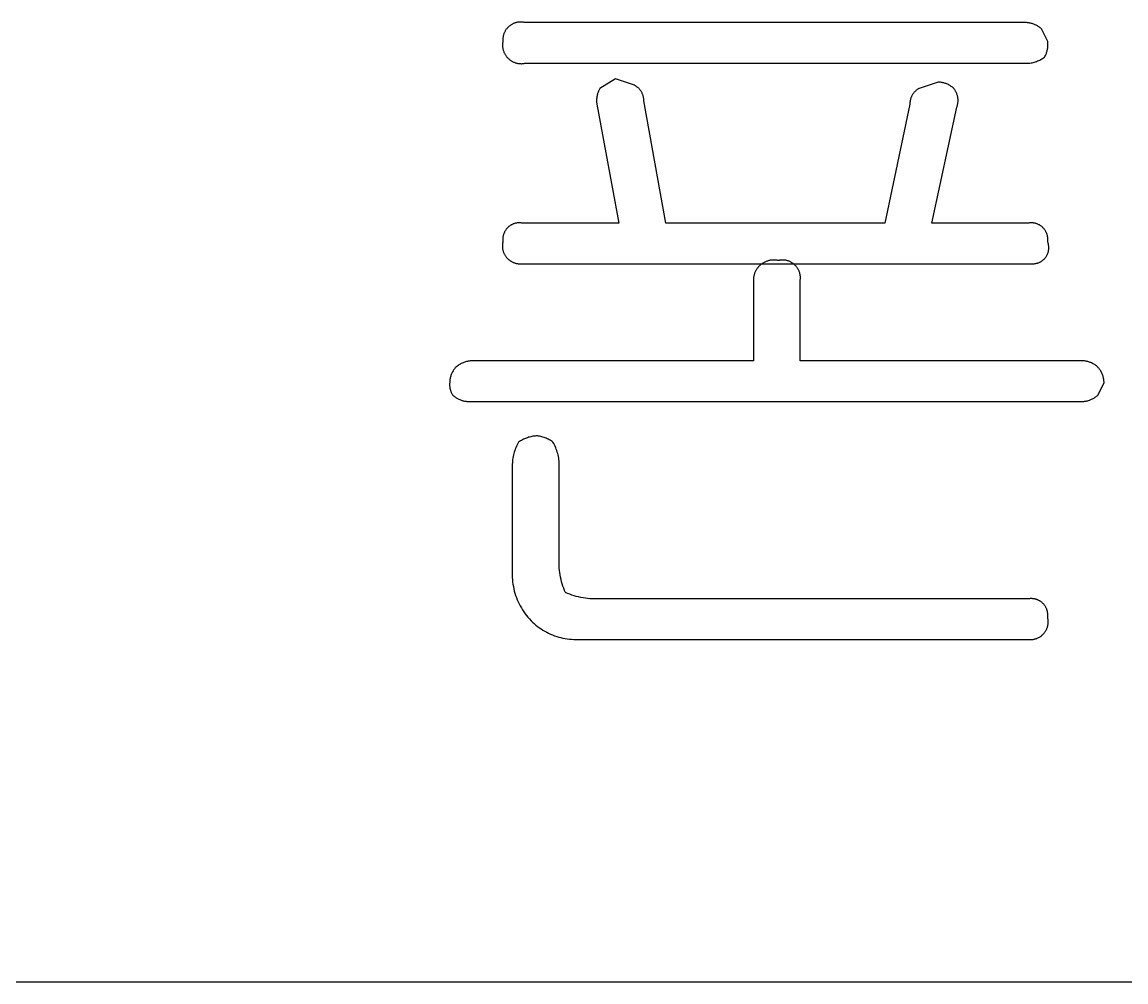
# Model space of a CAD drawing. Header units: millimetres. Extents: x 3033 to 5773, y 123 to 1487.
# Drawn here: x 4076.52 to 4101.96, y 310.35 to 332.47 of the extents above; entities that cross this region are included whole.
import ezdxf

# ---------------------------------------------------------------- set-up
doc = ezdxf.new("R2010")
doc.units = ezdxf.units.MM
doc.header["$MEASUREMENT"] = 0
doc.layers.add('TEX', color=70, linetype='Continuous')

msp = doc.modelspace()

# ---------------------------------------------------------------- linework, layer by layer
at = {"layer": 'TEX'}
for p, q in [((4087.679, 332.303), (4087.671, 332.292)), ((4087.688, 332.315), (4087.679, 332.303)), ((4087.697, 332.326), (4087.688, 332.315)), ((4087.706, 332.336), (4087.697, 332.326)), ((4087.716, 332.346), (4087.706, 332.336)), ((4087.726, 332.356), (4087.716, 332.346)), ((4087.736, 332.366), (4087.726, 332.356)), ((4087.747, 332.375), (4087.736, 332.366)), ((4087.758, 332.384), (4087.747, 332.375)), ((4087.77, 332.392), (4087.758, 332.384)), ((4087.781, 332.4), (4087.77, 332.392)), ((4087.793, 332.408), (4087.781, 332.4)), ((4087.805, 332.415), (4087.793, 332.408)), ((4087.818, 332.422), (4087.805, 332.415)), ((4087.83, 332.428), (4087.818, 332.422)), ((4087.843, 332.434), (4087.83, 332.428)), ((4087.856, 332.44), (4087.843, 332.434)), ((4087.869, 332.445), (4087.856, 332.44)), ((4087.883, 332.449), (4087.869, 332.445)), ((4087.896, 332.453), (4087.883, 332.449)), ((4087.91, 332.457), (4087.896, 332.453)), ((4087.924, 332.46), (4087.91, 332.457)), ((4087.938, 332.463), (4087.924, 332.46)), ((4087.952, 332.465), (4087.938, 332.463)), ((4087.966, 332.467), (4087.952, 332.465)), ((4087.98, 332.468), (4087.966, 332.467)), ((4087.994, 332.469), (4087.98, 332.468)), ((4088.008, 332.469), (4087.994, 332.469)), ((4088.022, 332.469), (4088.008, 332.469)), ((4088.036, 332.468), (4088.022, 332.469)), ((4088.05, 332.467), (4088.036, 332.468)), ((4088.064, 332.465), (4088.05, 332.467)), ((4088.078, 332.463), (4088.064, 332.465)), ((4088.092, 332.46), (4088.078, 332.463)), ((4088.106, 332.457), (4088.092, 332.46)), ((4099.652, 332.457), (4088.106, 332.457)), ((4099.671, 332.456), (4099.652, 332.457)), ((4099.69, 332.455), (4099.671, 332.456)), ((4099.709, 332.453), (4099.69, 332.455)), ((4099.728, 332.45), (4099.709, 332.453)), ((4099.746, 332.447), (4099.728, 332.45)), ((4099.765, 332.443), (4099.746, 332.447)), ((4099.783, 332.438), (4099.765, 332.443)), ((4099.801, 332.433), (4099.783, 332.438)), ((4099.819, 332.427), (4099.801, 332.433)), ((4099.837, 332.421), (4099.819, 332.427)), ((4099.855, 332.414), (4099.837, 332.421)), ((4099.872, 332.406), (4099.855, 332.414)), ((4099.889, 332.398), (4099.872, 332.406)), ((4099.906, 332.389), (4099.889, 332.398)), ((4099.922, 332.38), (4099.906, 332.389)), ((4099.938, 332.37), (4099.922, 332.38)), ((4099.954, 332.36), (4099.938, 332.37)), ((4099.969, 332.349), (4099.954, 332.36)), ((4099.984, 332.337), (4099.969, 332.349)), ((4099.999, 332.325), (4099.984, 332.337)), ((4100.013, 332.312), (4099.999, 332.325)), ((4100.158, 332.024), (4100.013, 332.312)), ((4087.6, 332.08), (4087.599, 332.066)), ((4087.599, 332.066), (4087.599, 332.052)), ((4087.599, 332.052), (4087.6, 332.038)), ((4087.601, 332.094), (4087.6, 332.08)), ((4087.602, 332.108), (4087.601, 332.094)), ((4087.604, 332.122), (4087.602, 332.108)), ((4087.606, 332.136), (4087.604, 332.122)), ((4087.609, 332.15), (4087.606, 332.136)), ((4087.613, 332.164), (4087.609, 332.15)), ((4087.616, 332.178), (4087.613, 332.164)), ((4087.621, 332.191), (4087.616, 332.178)), ((4087.625, 332.204), (4087.621, 332.191)), ((4087.631, 332.218), (4087.625, 332.204)), ((4087.636, 332.23), (4087.631, 332.218)), ((4087.642, 332.243), (4087.636, 332.23)), ((4087.649, 332.256), (4087.642, 332.243)), ((4087.656, 332.268), (4087.649, 332.256)), ((4087.663, 332.28), (4087.656, 332.268)), ((4087.671, 332.292), (4087.663, 332.28)), ((4087.593, 331.95), (4087.592, 331.935)), ((4087.592, 331.935), (4087.593, 331.921)), ((4087.594, 331.98), (4087.593, 331.965)), ((4087.593, 331.965), (4087.593, 331.95)), ((4087.593, 331.921), (4087.594, 331.906)), ((4087.596, 331.995), (4087.594, 331.98)), ((4087.594, 331.906), (4087.595, 331.891)), ((4087.595, 331.891), (4087.597, 331.876)), ((4087.598, 332.009), (4087.596, 331.995)), ((4087.597, 331.876), (4087.599, 331.862)), ((4087.601, 332.024), (4087.598, 332.009)), ((4087.599, 331.862), (4087.602, 331.847)), ((4087.6, 332.038), (4087.601, 332.024)), ((4087.602, 331.847), (4087.606, 331.833)), ((4087.606, 331.833), (4087.61, 331.819)), ((4087.61, 331.819), (4087.614, 331.805)), ((4087.614, 331.805), (4087.619, 331.791)), ((4087.619, 331.791), (4087.624, 331.777)), ((4100.139, 331.782), (4100.144, 331.801)), ((4100.144, 331.801), (4100.149, 331.819)), ((4100.149, 331.819), (4100.153, 331.837)), ((4100.153, 331.837), (4100.156, 331.856)), ((4100.156, 331.856), (4100.159, 331.874)), ((4100.16, 332.005), (4100.158, 332.024)), ((4100.159, 331.874), (4100.161, 331.893)), ((4100.162, 331.986), (4100.16, 332.005)), ((4100.161, 331.893), (4100.163, 331.911)), ((4100.163, 331.968), (4100.162, 331.986)), ((4100.164, 331.949), (4100.163, 331.968)), ((4100.163, 331.93), (4100.164, 331.949)), ((4100.163, 331.911), (4100.163, 331.93)), ((4087.624, 331.777), (4087.63, 331.763)), ((4087.63, 331.763), (4087.637, 331.75)), ((4087.637, 331.75), (4087.643, 331.737)), ((4087.643, 331.737), (4087.651, 331.724)), ((4087.651, 331.724), (4087.658, 331.711)), ((4087.658, 331.711), (4087.666, 331.699)), ((4087.666, 331.699), (4087.675, 331.686)), ((4087.675, 331.686), (4087.684, 331.675)), ((4087.684, 331.675), (4087.693, 331.663)), ((4087.693, 331.663), (4087.703, 331.652)), ((4087.703, 331.652), (4087.713, 331.641)), ((4087.713, 331.641), (4087.723, 331.631)), ((4087.723, 331.631), (4087.734, 331.621)), ((4087.734, 331.621), (4087.745, 331.611)), ((4087.745, 331.611), (4087.757, 331.602)), ((4087.757, 331.602), (4087.769, 331.593)), ((4087.769, 331.593), (4087.781, 331.584)), ((4087.781, 331.584), (4087.793, 331.576)), ((4087.793, 331.576), (4087.806, 331.568)), ((4087.806, 331.568), (4087.819, 331.561)), ((4087.819, 331.561), (4087.832, 331.554)), ((4087.832, 331.554), (4087.845, 331.548)), ((4087.845, 331.548), (4087.859, 331.542)), ((4087.859, 331.542), (4087.873, 331.537)), ((4087.873, 331.537), (4087.887, 331.532)), ((4099.802, 331.532), (4099.827, 331.539)), ((4099.827, 331.539), (4099.853, 331.546)), ((4099.853, 331.546), (4099.877, 331.554)), ((4099.877, 331.554), (4099.902, 331.563)), ((4099.902, 331.563), (4099.926, 331.572)), ((4099.926, 331.572), (4099.95, 331.583)), ((4099.95, 331.583), (4099.974, 331.594)), ((4099.974, 331.594), (4099.997, 331.606)), ((4099.997, 331.606), (4100.02, 331.619)), ((4100.02, 331.619), (4100.042, 331.633)), ((4100.042, 331.633), (4100.064, 331.648)), ((4100.064, 331.648), (4100.085, 331.663)), ((4100.085, 331.663), (4100.095, 331.679)), ((4100.095, 331.679), (4100.104, 331.696)), ((4100.104, 331.696), (4100.112, 331.713)), ((4100.112, 331.713), (4100.12, 331.73)), ((4100.12, 331.73), (4100.127, 331.747)), ((4100.127, 331.747), (4100.133, 331.765)), ((4100.133, 331.765), (4100.139, 331.782)), ((4087.887, 331.532), (4087.901, 331.528)), ((4087.901, 331.528), (4087.915, 331.524)), ((4087.915, 331.524), (4087.93, 331.52)), ((4087.93, 331.52), (4087.944, 331.517)), ((4087.944, 331.517), (4087.959, 331.515)), ((4087.959, 331.515), (4087.973, 331.513)), ((4087.973, 331.513), (4087.988, 331.512)), ((4087.988, 331.512), (4088.003, 331.511)), ((4088.003, 331.511), (4088.018, 331.51)), ((4088.018, 331.51), (4088.032, 331.51)), ((4088.032, 331.51), (4088.047, 331.511)), ((4088.047, 331.511), (4088.062, 331.512)), ((4088.062, 331.512), (4088.077, 331.514)), ((4088.077, 331.514), (4088.091, 331.516)), ((4088.091, 331.516), (4088.106, 331.519)), ((4088.106, 331.519), (4099.725, 331.519)), ((4099.725, 331.519), (4099.75, 331.522)), ((4099.75, 331.522), (4099.776, 331.527)), ((4099.776, 331.527), (4099.802, 331.532)), ((4090.199, 331.158), (4089.838, 330.941)), ((4090.632, 331.013), (4090.199, 331.158)), ((4097.632, 331.086), (4097.199, 330.941)), ((4097.651, 331.085), (4097.632, 331.086)), ((4097.67, 331.084), (4097.651, 331.085)), ((4097.688, 331.082), (4097.67, 331.084)), ((4097.707, 331.079), (4097.688, 331.082)), ((4097.726, 331.076), (4097.707, 331.079)), ((4097.744, 331.072), (4097.726, 331.076)), ((4097.763, 331.067), (4097.744, 331.072)), ((4097.781, 331.062), (4097.763, 331.067)), ((4097.799, 331.056), (4097.781, 331.062)), ((4097.816, 331.05), (4097.799, 331.056)), ((4097.834, 331.043), (4097.816, 331.05)), ((4097.851, 331.035), (4097.834, 331.043)), ((4097.868, 331.027), (4097.851, 331.035)), ((4097.885, 331.018), (4097.868, 331.027)), ((4089.774, 330.786), (4089.77, 330.767)), ((4089.779, 330.804), (4089.774, 330.786)), ((4089.784, 330.822), (4089.779, 330.804)), ((4089.79, 330.84), (4089.784, 330.822)), ((4089.797, 330.857), (4089.79, 330.84)), ((4089.804, 330.875), (4089.797, 330.857)), ((4089.811, 330.892), (4089.804, 330.875)), ((4089.82, 330.909), (4089.811, 330.892)), ((4089.828, 330.925), (4089.82, 330.909)), ((4089.838, 330.941), (4089.828, 330.925)), ((4090.644, 331.007), (4090.632, 331.013)), ((4090.655, 331), (4090.644, 331.007)), ((4090.667, 330.993), (4090.655, 331)), ((4090.678, 330.986), (4090.667, 330.993)), ((4090.689, 330.978), (4090.678, 330.986)), ((4090.699, 330.97), (4090.689, 330.978)), ((4090.71, 330.961), (4090.699, 330.97)), ((4090.72, 330.952), (4090.71, 330.961)), ((4090.73, 330.943), (4090.72, 330.952)), ((4090.739, 330.933), (4090.73, 330.943)), ((4090.748, 330.924), (4090.739, 330.933)), ((4090.757, 330.913), (4090.748, 330.924)), ((4090.765, 330.903), (4090.757, 330.913)), ((4090.773, 330.892), (4090.765, 330.903)), ((4090.781, 330.881), (4090.773, 330.892)), ((4090.788, 330.87), (4090.781, 330.881)), ((4090.795, 330.858), (4090.788, 330.87)), ((4090.802, 330.847), (4090.795, 330.858)), ((4090.808, 330.835), (4090.802, 330.847)), ((4090.814, 330.822), (4090.808, 330.835)), ((4090.819, 330.81), (4090.814, 330.822)), ((4090.824, 330.798), (4090.819, 330.81)), ((4090.828, 330.785), (4090.824, 330.798)), ((4090.832, 330.772), (4090.828, 330.785)), ((4090.836, 330.759), (4090.832, 330.772)), ((4097.029, 330.774), (4097.023, 330.762)), ((4097.035, 330.786), (4097.029, 330.774)), ((4097.042, 330.798), (4097.035, 330.786)), ((4097.05, 330.809), (4097.042, 330.798)), ((4097.057, 330.82), (4097.05, 330.809)), ((4097.065, 330.831), (4097.057, 330.82)), ((4097.074, 330.841), (4097.065, 330.831)), ((4097.082, 330.851), (4097.074, 330.841)), ((4097.092, 330.861), (4097.082, 330.851)), ((4097.101, 330.871), (4097.092, 330.861)), ((4097.111, 330.88), (4097.101, 330.871)), ((4097.121, 330.889), (4097.111, 330.88)), ((4097.131, 330.898), (4097.121, 330.889)), ((4097.142, 330.906), (4097.131, 330.898)), ((4097.153, 330.914), (4097.142, 330.906)), ((4097.164, 330.921), (4097.153, 330.914)), ((4097.175, 330.928), (4097.164, 330.921)), ((4097.187, 330.935), (4097.175, 330.928)), ((4097.199, 330.941), (4097.187, 330.935)), ((4097.902, 331.009), (4097.885, 331.018)), ((4097.918, 330.999), (4097.902, 331.009)), ((4097.933, 330.988), (4097.918, 330.999)), ((4097.949, 330.977), (4097.933, 330.988)), ((4097.964, 330.966), (4097.949, 330.977)), ((4097.978, 330.954), (4097.964, 330.966)), ((4097.993, 330.941), (4097.978, 330.954)), ((4098.002, 330.929), (4097.993, 330.941)), ((4098.011, 330.917), (4098.002, 330.929)), ((4098.02, 330.904), (4098.011, 330.917)), ((4098.028, 330.891), (4098.02, 330.904)), ((4098.036, 330.878), (4098.028, 330.891)), ((4098.043, 330.865), (4098.036, 330.878)), ((4098.05, 330.851), (4098.043, 330.865)), ((4098.056, 330.837), (4098.05, 330.851)), ((4098.062, 330.823), (4098.056, 330.837)), ((4098.067, 330.808), (4098.062, 330.823)), ((4098.072, 330.794), (4098.067, 330.808)), ((4098.076, 330.779), (4098.072, 330.794)), ((4098.08, 330.764), (4098.076, 330.779)), ((4089.761, 330.693), (4089.76, 330.674)), ((4089.76, 330.674), (4089.76, 330.655)), ((4089.76, 330.655), (4089.76, 330.637)), ((4089.76, 330.637), (4089.761, 330.618)), ((4089.762, 330.712), (4089.761, 330.693)), ((4089.761, 330.618), (4089.763, 330.599)), ((4089.764, 330.73), (4089.762, 330.712)), ((4089.763, 330.599), (4089.766, 330.58)), ((4089.767, 330.749), (4089.764, 330.73)), ((4089.766, 330.58), (4090.271, 327.838)), ((4089.77, 330.767), (4089.767, 330.749)), ((4090.839, 330.746), (4090.836, 330.759)), ((4090.842, 330.733), (4090.839, 330.746)), ((4090.844, 330.72), (4090.842, 330.733)), ((4090.846, 330.706), (4090.844, 330.72)), ((4090.847, 330.693), (4090.846, 330.706)), ((4090.848, 330.68), (4090.847, 330.693)), ((4090.848, 330.666), (4090.848, 330.68)), ((4090.848, 330.653), (4090.848, 330.666)), ((4091.353, 327.838), (4090.848, 330.653)), ((4096.982, 330.58), (4096.405, 327.838)), ((4096.983, 330.607), (4096.982, 330.594)), ((4096.982, 330.594), (4096.982, 330.58)), ((4096.984, 330.621), (4096.983, 330.607)), ((4096.985, 330.634), (4096.984, 330.621)), ((4096.987, 330.647), (4096.985, 330.634)), ((4096.989, 330.661), (4096.987, 330.647)), ((4096.992, 330.674), (4096.989, 330.661)), ((4096.995, 330.687), (4096.992, 330.674)), ((4096.998, 330.7), (4096.995, 330.687)), ((4097.002, 330.713), (4096.998, 330.7)), ((4097.007, 330.725), (4097.002, 330.713)), ((4097.012, 330.738), (4097.007, 330.725)), ((4097.017, 330.75), (4097.012, 330.738)), ((4097.023, 330.762), (4097.017, 330.75)), ((4098.065, 330.508), (4098.07, 330.523)), ((4098.07, 330.523), (4098.074, 330.537)), ((4098.074, 330.537), (4098.078, 330.552)), ((4098.078, 330.552), (4098.082, 330.567)), ((4098.083, 330.749), (4098.08, 330.764)), ((4098.082, 330.567), (4098.085, 330.582)), ((4098.086, 330.734), (4098.083, 330.749)), ((4098.085, 330.582), (4098.087, 330.597)), ((4098.088, 330.719), (4098.086, 330.734)), ((4098.087, 330.597), (4098.089, 330.612)), ((4098.09, 330.704), (4098.088, 330.719)), ((4098.089, 330.612), (4098.091, 330.628)), ((4098.091, 330.689), (4098.09, 330.704)), ((4098.092, 330.673), (4098.091, 330.689)), ((4098.091, 330.628), (4098.092, 330.643)), ((4098.092, 330.658), (4098.092, 330.673)), ((4098.092, 330.643), (4098.092, 330.658)), ((4097.487, 327.838), (4098.065, 330.508)), ((4087.7, 327.721), (4087.691, 327.711)), ((4087.709, 327.73), (4087.7, 327.721)), ((4087.719, 327.739), (4087.709, 327.73)), ((4087.728, 327.748), (4087.719, 327.739)), ((4087.738, 327.756), (4087.728, 327.748)), ((4087.749, 327.764), (4087.738, 327.756)), ((4087.759, 327.772), (4087.749, 327.764)), ((4087.77, 327.78), (4087.759, 327.772)), ((4087.781, 327.787), (4087.77, 327.78)), ((4087.793, 327.793), (4087.781, 327.787)), ((4087.804, 327.799), (4087.793, 327.793)), ((4087.816, 327.805), (4087.804, 327.799)), ((4087.828, 327.811), (4087.816, 327.805)), ((4087.84, 327.816), (4087.828, 327.811)), ((4087.852, 327.82), (4087.84, 327.816)), ((4087.865, 327.824), (4087.852, 327.82)), ((4087.878, 327.828), (4087.865, 327.824)), ((4087.89, 327.831), (4087.878, 327.828)), ((4087.903, 327.834), (4087.89, 327.831)), ((4087.916, 327.837), (4087.903, 327.834)), ((4087.929, 327.839), (4087.916, 327.837)), ((4087.942, 327.84), (4087.929, 327.839)), ((4087.955, 327.841), (4087.942, 327.84)), ((4087.968, 327.842), (4087.955, 327.841)), ((4087.981, 327.842), (4087.968, 327.842)), ((4087.995, 327.842), (4087.981, 327.842)), ((4088.008, 327.841), (4087.995, 327.842)), ((4088.021, 327.84), (4088.008, 327.841)), ((4088.034, 327.838), (4088.021, 327.84)), ((4090.271, 327.838), (4088.034, 327.838)), ((4096.405, 327.838), (4091.353, 327.838)), ((4099.725, 327.838), (4097.487, 327.838)), ((4099.738, 327.84), (4099.725, 327.838)), ((4099.751, 327.841), (4099.738, 327.84)), ((4099.764, 327.842), (4099.751, 327.841)), ((4099.777, 327.842), (4099.764, 327.842)), ((4099.79, 327.842), (4099.777, 327.842)), ((4099.803, 327.841), (4099.79, 327.842)), ((4099.816, 327.84), (4099.803, 327.841)), ((4099.829, 327.839), (4099.816, 327.84)), ((4099.842, 327.837), (4099.829, 327.839)), ((4099.855, 327.834), (4099.842, 327.837)), ((4099.868, 327.831), (4099.855, 327.834)), ((4099.881, 327.828), (4099.868, 327.831)), ((4099.893, 327.824), (4099.881, 327.828)), ((4099.906, 327.82), (4099.893, 327.824)), ((4099.918, 327.816), (4099.906, 327.82)), ((4099.93, 327.811), (4099.918, 327.816)), ((4099.942, 327.805), (4099.93, 327.811)), ((4099.954, 327.799), (4099.942, 327.805)), ((4099.966, 327.793), (4099.954, 327.799)), ((4099.977, 327.787), (4099.966, 327.793)), ((4099.988, 327.78), (4099.977, 327.787)), ((4099.999, 327.772), (4099.988, 327.78)), ((4100.01, 327.764), (4099.999, 327.772)), ((4100.02, 327.756), (4100.01, 327.764)), ((4100.03, 327.748), (4100.02, 327.756)), ((4100.04, 327.739), (4100.03, 327.748)), ((4100.049, 327.73), (4100.04, 327.739)), ((4100.058, 327.721), (4100.049, 327.73)), ((4100.067, 327.711), (4100.058, 327.721)), ((4087.598, 327.484), (4087.597, 327.471)), ((4087.597, 327.471), (4087.597, 327.458)), ((4087.599, 327.497), (4087.598, 327.484)), ((4087.6, 327.51), (4087.599, 327.497)), ((4087.602, 327.523), (4087.6, 327.51)), ((4087.605, 327.536), (4087.602, 327.523)), ((4087.608, 327.549), (4087.605, 327.536)), ((4087.611, 327.562), (4087.608, 327.549)), ((4087.615, 327.574), (4087.611, 327.562)), ((4087.619, 327.587), (4087.615, 327.574)), ((4087.623, 327.599), (4087.619, 327.587)), ((4087.628, 327.611), (4087.623, 327.599)), ((4087.634, 327.623), (4087.628, 327.611)), ((4087.64, 327.635), (4087.634, 327.623)), ((4087.646, 327.646), (4087.64, 327.635)), ((4087.652, 327.658), (4087.646, 327.646)), ((4087.659, 327.669), (4087.652, 327.658)), ((4087.667, 327.68), (4087.659, 327.669)), ((4087.675, 327.69), (4087.667, 327.68)), ((4087.683, 327.701), (4087.675, 327.69)), ((4087.691, 327.711), (4087.683, 327.701)), ((4100.076, 327.701), (4100.067, 327.711)), ((4100.084, 327.69), (4100.076, 327.701)), ((4100.092, 327.68), (4100.084, 327.69)), ((4100.099, 327.669), (4100.092, 327.68)), ((4100.106, 327.658), (4100.099, 327.669)), ((4100.113, 327.646), (4100.106, 327.658)), ((4100.119, 327.635), (4100.113, 327.646)), ((4100.125, 327.623), (4100.119, 327.635)), ((4100.13, 327.611), (4100.125, 327.623)), ((4100.135, 327.599), (4100.13, 327.611)), ((4100.14, 327.587), (4100.135, 327.599)), ((4100.144, 327.574), (4100.14, 327.587)), ((4100.147, 327.562), (4100.144, 327.574)), ((4100.151, 327.549), (4100.147, 327.562)), ((4100.154, 327.536), (4100.151, 327.549)), ((4100.156, 327.523), (4100.154, 327.536)), ((4100.158, 327.51), (4100.156, 327.523)), ((4100.16, 327.497), (4100.158, 327.51)), ((4100.161, 327.484), (4100.16, 327.497)), ((4100.161, 327.471), (4100.161, 327.484)), ((4100.161, 327.458), (4100.161, 327.471)), ((4087.59, 327.335), (4087.589, 327.321)), ((4087.589, 327.321), (4087.589, 327.307)), ((4087.589, 327.307), (4087.589, 327.293)), ((4087.589, 327.293), (4087.59, 327.279)), ((4087.591, 327.35), (4087.59, 327.335)), ((4087.59, 327.279), (4087.591, 327.265)), ((4087.593, 327.364), (4087.591, 327.35)), ((4087.591, 327.265), (4087.593, 327.251)), ((4087.595, 327.378), (4087.593, 327.364)), ((4087.593, 327.251), (4087.595, 327.237)), ((4087.598, 327.391), (4087.595, 327.378)), ((4087.595, 327.237), (4087.597, 327.223)), ((4087.597, 327.458), (4087.597, 327.444)), ((4087.597, 327.444), (4087.598, 327.431)), ((4087.597, 327.223), (4087.601, 327.209)), ((4087.598, 327.431), (4087.599, 327.418)), ((4087.601, 327.405), (4087.598, 327.391)), ((4087.599, 327.418), (4087.601, 327.405)), ((4087.601, 327.209), (4087.604, 327.196)), ((4100.158, 327.405), (4100.159, 327.418)), ((4100.162, 327.393), (4100.158, 327.405)), ((4100.159, 327.418), (4100.16, 327.431)), ((4100.16, 327.431), (4100.161, 327.444)), ((4100.161, 327.444), (4100.161, 327.458)), ((4100.166, 327.381), (4100.162, 327.393)), ((4100.17, 327.369), (4100.166, 327.381)), ((4100.173, 327.357), (4100.17, 327.369)), ((4100.176, 327.344), (4100.173, 327.357)), ((4100.178, 327.332), (4100.176, 327.344)), ((4100.18, 327.319), (4100.178, 327.332)), ((4100.179, 327.205), (4100.18, 327.218)), ((4100.182, 327.307), (4100.18, 327.319)), ((4100.18, 327.218), (4100.182, 327.231)), ((4100.183, 327.294), (4100.182, 327.307)), ((4100.182, 327.231), (4100.183, 327.243)), ((4100.184, 327.281), (4100.183, 327.294)), ((4100.183, 327.243), (4100.184, 327.256)), ((4100.184, 327.269), (4100.184, 327.281)), ((4100.184, 327.256), (4100.184, 327.269)), ((4087.604, 327.196), (4087.608, 327.182)), ((4087.608, 327.182), (4087.613, 327.169)), ((4087.613, 327.169), (4087.618, 327.155)), ((4087.618, 327.155), (4087.623, 327.142)), ((4087.623, 327.142), (4087.629, 327.13)), ((4087.629, 327.13), (4087.636, 327.117)), ((4087.636, 327.117), (4087.642, 327.105)), ((4087.642, 327.105), (4087.65, 327.092)), ((4087.65, 327.092), (4087.657, 327.08)), ((4087.657, 327.08), (4087.665, 327.069)), ((4087.665, 327.069), (4087.674, 327.057)), ((4087.674, 327.057), (4087.683, 327.046)), ((4087.683, 327.046), (4087.692, 327.036)), ((4087.692, 327.036), (4087.701, 327.025)), ((4087.701, 327.025), (4087.711, 327.015)), ((4087.711, 327.015), (4087.721, 327.005)), ((4087.721, 327.005), (4087.732, 326.996)), ((4087.732, 326.996), (4087.743, 326.987)), ((4087.743, 326.987), (4087.754, 326.979)), ((4087.754, 326.979), (4087.766, 326.97)), ((4087.766, 326.97), (4087.778, 326.963)), ((4087.778, 326.963), (4087.79, 326.955)), ((4087.79, 326.955), (4087.802, 326.948)), ((4093.681, 326.957), (4093.666, 326.951)), ((4093.696, 326.962), (4093.681, 326.957)), ((4093.712, 326.967), (4093.696, 326.962)), ((4093.727, 326.971), (4093.712, 326.967)), ((4093.743, 326.975), (4093.727, 326.971)), ((4093.759, 326.978), (4093.743, 326.975)), ((4093.775, 326.98), (4093.759, 326.978)), ((4093.791, 326.982), (4093.775, 326.98)), ((4093.807, 326.984), (4093.791, 326.982)), ((4093.823, 326.985), (4093.807, 326.984)), ((4093.839, 326.985), (4093.823, 326.985)), ((4093.855, 326.985), (4093.839, 326.985)), ((4093.872, 326.984), (4093.855, 326.985)), ((4093.888, 326.983), (4093.872, 326.984)), ((4093.904, 326.981), (4093.888, 326.983)), ((4093.92, 326.979), (4093.904, 326.981)), ((4093.936, 326.976), (4093.92, 326.979)), ((4093.951, 326.972), (4093.936, 326.976)), ((4093.965, 326.975), (4093.951, 326.972)), ((4093.979, 326.978), (4093.965, 326.975)), ((4093.993, 326.98), (4093.979, 326.978)), ((4094.007, 326.982), (4093.993, 326.98)), ((4094.021, 326.983), (4094.007, 326.982)), ((4094.035, 326.984), (4094.021, 326.983)), ((4094.049, 326.984), (4094.035, 326.984)), ((4094.063, 326.984), (4094.049, 326.984)), ((4094.078, 326.983), (4094.063, 326.984)), ((4094.092, 326.982), (4094.078, 326.983)), ((4094.106, 326.98), (4094.092, 326.982)), ((4094.12, 326.978), (4094.106, 326.98)), ((4094.134, 326.976), (4094.12, 326.978)), ((4094.147, 326.972), (4094.134, 326.976)), ((4094.161, 326.969), (4094.147, 326.972)), ((4094.175, 326.965), (4094.161, 326.969)), ((4094.188, 326.96), (4094.175, 326.965)), ((4094.201, 326.955), (4094.188, 326.96)), ((4094.214, 326.95), (4094.201, 326.955)), ((4100.004, 326.951), (4100.014, 326.958)), ((4100.014, 326.958), (4100.025, 326.965)), ((4100.025, 326.965), (4100.035, 326.973)), ((4100.035, 326.973), (4100.045, 326.98)), ((4100.045, 326.98), (4100.055, 326.988)), ((4100.055, 326.988), (4100.065, 326.997)), ((4100.065, 326.997), (4100.074, 327.006)), ((4100.074, 327.006), (4100.083, 327.015)), ((4100.083, 327.015), (4100.092, 327.024)), ((4100.092, 327.024), (4100.1, 327.034)), ((4100.1, 327.034), (4100.108, 327.044)), ((4100.108, 327.044), (4100.115, 327.054)), ((4100.115, 327.054), (4100.122, 327.064)), ((4100.122, 327.064), (4100.129, 327.075)), ((4100.129, 327.075), (4100.136, 327.086)), ((4100.136, 327.086), (4100.142, 327.097)), ((4100.142, 327.097), (4100.148, 327.109)), ((4100.148, 327.109), (4100.153, 327.12)), ((4100.153, 327.12), (4100.158, 327.132)), ((4100.158, 327.132), (4100.162, 327.144)), ((4100.162, 327.144), (4100.166, 327.156)), ((4100.166, 327.156), (4100.17, 327.168)), ((4100.17, 327.168), (4100.173, 327.18)), ((4100.173, 327.18), (4100.176, 327.193)), ((4100.176, 327.193), (4100.179, 327.205)), ((4087.802, 326.948), (4087.814, 326.942)), ((4087.814, 326.942), (4087.827, 326.935)), ((4087.827, 326.935), (4087.84, 326.93)), ((4087.84, 326.93), (4087.853, 326.925)), ((4087.853, 326.925), (4087.867, 326.92)), ((4087.867, 326.92), (4087.88, 326.916)), ((4087.88, 326.916), (4087.894, 326.912)), ((4087.894, 326.912), (4087.907, 326.908)), ((4087.907, 326.908), (4087.921, 326.906)), ((4087.921, 326.906), (4087.935, 326.903)), ((4087.935, 326.903), (4087.949, 326.901)), ((4087.949, 326.901), (4087.963, 326.9)), ((4087.963, 326.9), (4087.977, 326.899)), ((4087.977, 326.899), (4087.991, 326.898)), ((4087.991, 326.898), (4088.006, 326.899)), ((4088.006, 326.899), (4088.02, 326.899)), ((4088.02, 326.899), (4088.034, 326.9)), ((4088.034, 326.9), (4099.797, 326.9)), ((4093.416, 326.711), (4093.409, 326.696)), ((4093.423, 326.726), (4093.416, 326.711)), ((4093.43, 326.74), (4093.423, 326.726)), ((4093.438, 326.754), (4093.43, 326.74)), ((4093.446, 326.768), (4093.438, 326.754)), ((4093.455, 326.781), (4093.446, 326.768)), ((4093.465, 326.794), (4093.455, 326.781)), ((4093.474, 326.807), (4093.465, 326.794)), ((4093.485, 326.82), (4093.474, 326.807)), ((4093.495, 326.832), (4093.485, 326.82)), ((4093.506, 326.844), (4093.495, 326.832)), ((4093.518, 326.855), (4093.506, 326.844)), ((4093.53, 326.866), (4093.518, 326.855)), ((4093.542, 326.877), (4093.53, 326.866)), ((4093.554, 326.887), (4093.542, 326.877)), ((4093.567, 326.896), (4093.554, 326.887)), ((4093.581, 326.906), (4093.567, 326.896)), ((4093.594, 326.914), (4093.581, 326.906)), ((4093.608, 326.923), (4093.594, 326.914)), ((4093.622, 326.931), (4093.608, 326.923)), ((4093.637, 326.938), (4093.622, 326.931)), ((4093.651, 326.945), (4093.637, 326.938)), ((4093.666, 326.951), (4093.651, 326.945)), ((4094.227, 326.944), (4094.214, 326.95)), ((4094.24, 326.937), (4094.227, 326.944)), ((4094.252, 326.931), (4094.24, 326.937)), ((4094.264, 326.923), (4094.252, 326.931)), ((4094.276, 326.916), (4094.264, 326.923)), ((4094.288, 326.908), (4094.276, 326.916)), ((4094.299, 326.899), (4094.288, 326.908)), ((4094.31, 326.891), (4094.299, 326.899)), ((4094.321, 326.881), (4094.31, 326.891)), ((4094.331, 326.872), (4094.321, 326.881)), ((4094.341, 326.862), (4094.331, 326.872)), ((4094.351, 326.852), (4094.341, 326.862)), ((4094.36, 326.841), (4094.351, 326.852)), ((4094.369, 326.83), (4094.36, 326.841)), ((4094.378, 326.819), (4094.369, 326.83)), ((4094.386, 326.807), (4094.378, 326.819)), ((4094.394, 326.796), (4094.386, 326.807)), ((4094.401, 326.784), (4094.394, 326.796)), ((4094.408, 326.771), (4094.401, 326.784)), ((4094.415, 326.759), (4094.408, 326.771)), ((4094.421, 326.746), (4094.415, 326.759)), ((4094.427, 326.733), (4094.421, 326.746)), ((4094.432, 326.72), (4094.427, 326.733)), ((4094.437, 326.707), (4094.432, 326.72)), ((4094.441, 326.693), (4094.437, 326.707)), ((4099.797, 326.9), (4099.809, 326.9)), ((4099.809, 326.9), (4099.822, 326.9)), ((4099.822, 326.9), (4099.835, 326.9)), ((4099.835, 326.9), (4099.848, 326.901)), ((4099.848, 326.901), (4099.86, 326.902)), ((4099.86, 326.902), (4099.873, 326.904)), ((4099.873, 326.904), (4099.885, 326.906)), ((4099.885, 326.906), (4099.898, 326.909)), ((4099.898, 326.909), (4099.91, 326.912)), ((4099.91, 326.912), (4099.922, 326.915)), ((4099.922, 326.915), (4099.934, 326.919)), ((4099.934, 326.919), (4099.946, 326.924)), ((4099.946, 326.924), (4099.958, 326.928)), ((4099.958, 326.928), (4099.97, 326.934)), ((4099.97, 326.934), (4099.981, 326.939)), ((4099.981, 326.939), (4099.993, 326.945)), ((4099.993, 326.945), (4100.004, 326.951)), ((4093.375, 326.555), (4093.374, 326.539)), ((4093.374, 326.539), (4093.374, 324.663)), ((4093.377, 326.571), (4093.375, 326.555)), ((4093.379, 326.587), (4093.377, 326.571)), ((4093.382, 326.603), (4093.379, 326.587)), ((4093.385, 326.619), (4093.382, 326.603)), ((4093.389, 326.635), (4093.385, 326.619)), ((4093.393, 326.65), (4093.389, 326.635)), ((4093.398, 326.666), (4093.393, 326.65)), ((4093.403, 326.681), (4093.398, 326.666)), ((4093.409, 326.696), (4093.403, 326.681)), ((4094.445, 326.679), (4094.441, 326.693)), ((4094.448, 326.666), (4094.445, 326.679)), ((4094.451, 326.652), (4094.448, 326.666)), ((4094.453, 326.638), (4094.451, 326.652)), ((4094.455, 326.624), (4094.453, 326.638)), ((4094.457, 326.61), (4094.455, 326.624)), ((4094.456, 326.539), (4094.458, 326.553)), ((4094.456, 324.663), (4094.456, 326.539)), ((4094.458, 326.596), (4094.457, 326.61)), ((4094.458, 326.582), (4094.458, 326.596)), ((4094.458, 326.567), (4094.458, 326.582)), ((4094.458, 326.553), (4094.458, 326.567)), ((4086.888, 324.664), (4086.866, 324.662)), ((4086.909, 324.664), (4086.888, 324.664)), ((4086.93, 324.664), (4086.909, 324.664)), ((4086.951, 324.663), (4086.93, 324.664)), ((4093.374, 324.663), (4086.951, 324.663)), ((4100.951, 324.663), (4094.456, 324.663)), ((4100.97, 324.662), (4100.951, 324.663)), ((4086.442, 324.411), (4086.433, 324.394)), ((4086.451, 324.428), (4086.442, 324.411)), ((4086.461, 324.444), (4086.451, 324.428)), ((4086.471, 324.459), (4086.461, 324.444)), ((4086.482, 324.475), (4086.471, 324.459)), ((4086.494, 324.49), (4086.482, 324.475)), ((4086.506, 324.504), (4086.494, 324.49)), ((4086.518, 324.519), (4086.506, 324.504)), ((4086.535, 324.532), (4086.518, 324.519)), ((4086.552, 324.545), (4086.535, 324.532)), ((4086.569, 324.557), (4086.552, 324.545)), ((4086.587, 324.569), (4086.569, 324.557)), ((4086.605, 324.58), (4086.587, 324.569)), ((4086.623, 324.591), (4086.605, 324.58)), ((4086.642, 324.6), (4086.623, 324.591)), ((4086.661, 324.61), (4086.642, 324.6)), ((4086.681, 324.618), (4086.661, 324.61)), ((4086.701, 324.626), (4086.681, 324.618)), ((4086.721, 324.633), (4086.701, 324.626)), ((4086.741, 324.639), (4086.721, 324.633)), ((4086.762, 324.645), (4086.741, 324.639)), ((4086.782, 324.65), (4086.762, 324.645)), ((4086.803, 324.654), (4086.782, 324.65)), ((4086.824, 324.657), (4086.803, 324.654)), ((4086.845, 324.66), (4086.824, 324.657)), ((4086.866, 324.662), (4086.845, 324.66)), ((4100.989, 324.661), (4100.97, 324.662)), ((4101.008, 324.659), (4100.989, 324.661)), ((4101.027, 324.656), (4101.008, 324.659)), ((4101.045, 324.653), (4101.027, 324.656)), ((4101.064, 324.649), (4101.045, 324.653)), ((4101.082, 324.644), (4101.064, 324.649)), ((4101.1, 324.639), (4101.082, 324.644)), ((4101.118, 324.633), (4101.1, 324.639)), ((4101.136, 324.627), (4101.118, 324.633)), ((4101.154, 324.62), (4101.136, 324.627)), ((4101.171, 324.612), (4101.154, 324.62)), ((4101.188, 324.604), (4101.171, 324.612)), ((4101.205, 324.595), (4101.188, 324.604)), ((4101.221, 324.586), (4101.205, 324.595)), ((4101.237, 324.576), (4101.221, 324.586)), ((4101.253, 324.566), (4101.237, 324.576)), ((4101.268, 324.555), (4101.253, 324.566)), ((4101.283, 324.543), (4101.268, 324.555)), ((4101.298, 324.531), (4101.283, 324.543)), ((4101.312, 324.519), (4101.298, 324.531)), ((4101.325, 324.504), (4101.312, 324.519)), ((4101.337, 324.49), (4101.325, 324.504)), ((4101.348, 324.475), (4101.337, 324.49)), ((4101.359, 324.459), (4101.348, 324.475)), ((4101.37, 324.444), (4101.359, 324.459)), ((4101.38, 324.428), (4101.37, 324.444)), ((4101.389, 324.411), (4101.38, 324.428)), ((4101.398, 324.394), (4101.389, 324.411)), ((4086.374, 324.158), (4086.373, 324.143)), ((4086.375, 324.177), (4086.374, 324.158)), ((4086.376, 324.196), (4086.375, 324.177)), ((4086.378, 324.214), (4086.376, 324.196)), ((4086.381, 324.233), (4086.378, 324.214)), ((4086.384, 324.252), (4086.381, 324.233)), ((4086.388, 324.27), (4086.384, 324.252)), ((4086.392, 324.289), (4086.388, 324.27)), ((4086.398, 324.307), (4086.392, 324.289)), ((4086.403, 324.325), (4086.398, 324.307)), ((4086.41, 324.343), (4086.403, 324.325)), ((4086.417, 324.36), (4086.41, 324.343)), ((4086.425, 324.377), (4086.417, 324.36)), ((4086.433, 324.394), (4086.425, 324.377)), ((4101.312, 323.869), (4101.456, 324.158)), ((4101.406, 324.377), (4101.398, 324.394)), ((4101.414, 324.36), (4101.406, 324.377)), ((4101.421, 324.343), (4101.414, 324.36)), ((4101.427, 324.325), (4101.421, 324.343)), ((4101.433, 324.307), (4101.427, 324.325)), ((4101.438, 324.289), (4101.433, 324.307)), ((4101.443, 324.27), (4101.438, 324.289)), ((4101.446, 324.252), (4101.443, 324.27)), ((4101.45, 324.233), (4101.446, 324.252)), ((4101.452, 324.214), (4101.45, 324.233)), ((4101.454, 324.196), (4101.452, 324.214)), ((4101.456, 324.177), (4101.454, 324.196)), ((4101.456, 324.158), (4101.456, 324.177)), ((4086.373, 324.143), (4086.372, 324.129)), ((4086.372, 324.129), (4086.372, 324.114)), ((4086.372, 324.114), (4086.372, 324.1)), ((4086.372, 324.1), (4086.372, 324.086)), ((4086.372, 324.086), (4086.374, 324.071)), ((4086.374, 324.071), (4086.375, 324.057)), ((4086.375, 324.057), (4086.377, 324.042)), ((4086.377, 324.042), (4086.38, 324.028)), ((4086.38, 324.028), (4086.383, 324.014)), ((4086.383, 324.014), (4086.386, 324)), ((4086.386, 324), (4086.39, 323.986)), ((4086.39, 323.986), (4086.395, 323.972)), ((4086.395, 323.972), (4086.4, 323.959)), ((4086.4, 323.959), (4086.405, 323.945)), ((4086.405, 323.945), (4086.411, 323.932)), ((4086.411, 323.932), (4086.417, 323.919)), ((4086.417, 323.919), (4086.424, 323.906)), ((4086.424, 323.906), (4086.431, 323.894)), ((4086.431, 323.894), (4086.438, 323.881)), ((4086.438, 323.881), (4086.446, 323.869)), ((4086.446, 323.869), (4086.46, 323.857)), ((4086.46, 323.857), (4086.475, 323.845)), ((4086.475, 323.845), (4086.49, 323.833)), ((4086.49, 323.833), (4086.505, 323.822)), ((4086.505, 323.822), (4086.521, 323.812)), ((4086.521, 323.812), (4086.537, 323.802)), ((4086.537, 323.802), (4086.554, 323.792)), ((4086.554, 323.792), (4086.57, 323.784)), ((4086.57, 323.784), (4086.587, 323.775)), ((4086.587, 323.775), (4086.605, 323.768)), ((4086.605, 323.768), (4086.622, 323.761)), ((4086.622, 323.761), (4086.64, 323.754)), ((4086.64, 323.754), (4086.658, 323.748)), ((4086.658, 323.748), (4086.676, 323.743)), ((4086.676, 323.743), (4086.695, 323.739)), ((4086.695, 323.739), (4086.713, 323.735)), ((4086.713, 323.735), (4086.732, 323.732)), ((4086.732, 323.732), (4086.75, 323.729)), ((4086.75, 323.729), (4086.769, 323.727)), ((4086.769, 323.727), (4086.788, 323.726)), ((4086.788, 323.726), (4086.807, 323.725)), ((4086.807, 323.725), (4100.951, 323.725)), ((4100.951, 323.725), (4100.97, 323.726)), ((4100.97, 323.726), (4100.989, 323.727)), ((4100.989, 323.727), (4101.008, 323.729)), ((4101.008, 323.729), (4101.027, 323.732)), ((4101.027, 323.732), (4101.045, 323.735)), ((4101.045, 323.735), (4101.064, 323.739)), ((4101.064, 323.739), (4101.082, 323.743)), ((4101.082, 323.743), (4101.1, 323.748)), ((4101.1, 323.748), (4101.118, 323.754)), ((4101.118, 323.754), (4101.136, 323.761)), ((4101.136, 323.761), (4101.154, 323.768)), ((4101.154, 323.768), (4101.171, 323.775)), ((4101.171, 323.775), (4101.188, 323.784)), ((4101.188, 323.784), (4101.205, 323.792)), ((4101.205, 323.792), (4101.221, 323.802)), ((4101.221, 323.802), (4101.237, 323.812)), ((4101.237, 323.812), (4101.253, 323.822)), ((4101.253, 323.822), (4101.268, 323.833)), ((4101.268, 323.833), (4101.283, 323.845)), ((4101.283, 323.845), (4101.298, 323.857)), ((4101.298, 323.857), (4101.312, 323.869)), ((4088.143, 322.883), (4088.119, 322.874)), ((4088.167, 322.891), (4088.143, 322.883)), ((4088.192, 322.899), (4088.167, 322.891)), ((4088.217, 322.906), (4088.192, 322.899)), ((4088.242, 322.912), (4088.217, 322.906)), ((4088.267, 322.917), (4088.242, 322.912)), ((4088.292, 322.922), (4088.267, 322.917)), ((4088.318, 322.925), (4088.292, 322.922)), ((4088.343, 322.928), (4088.318, 322.925)), ((4088.369, 322.93), (4088.343, 322.928)), ((4088.395, 322.931), (4088.369, 322.93)), ((4088.421, 322.927), (4088.395, 322.931)), ((4088.446, 322.923), (4088.421, 322.927)), ((4088.472, 322.917), (4088.446, 322.923)), ((4088.497, 322.911), (4088.472, 322.917)), ((4088.523, 322.904), (4088.497, 322.911)), ((4088.548, 322.896), (4088.523, 322.904)), ((4088.572, 322.887), (4088.548, 322.896)), ((4088.597, 322.877), (4088.572, 322.887)), ((4087.885, 322.627), (4087.873, 322.594)), ((4087.898, 322.66), (4087.885, 322.627)), ((4087.912, 322.693), (4087.898, 322.66)), ((4087.928, 322.725), (4087.912, 322.693)), ((4087.944, 322.756), (4087.928, 322.725)), ((4087.962, 322.787), (4087.944, 322.756)), ((4087.983, 322.801), (4087.962, 322.787)), ((4088.004, 322.815), (4087.983, 322.801)), ((4088.027, 322.828), (4088.004, 322.815)), ((4088.049, 322.841), (4088.027, 322.828)), ((4088.072, 322.853), (4088.049, 322.841)), ((4088.095, 322.863), (4088.072, 322.853)), ((4088.119, 322.874), (4088.095, 322.863)), ((4088.621, 322.867), (4088.597, 322.877)), ((4088.644, 322.855), (4088.621, 322.867)), ((4088.667, 322.843), (4088.644, 322.855)), ((4088.69, 322.83), (4088.667, 322.843)), ((4088.712, 322.816), (4088.69, 322.83)), ((4088.734, 322.802), (4088.712, 322.816)), ((4088.755, 322.787), (4088.734, 322.802)), ((4088.773, 322.756), (4088.755, 322.787)), ((4088.789, 322.725), (4088.773, 322.756)), ((4088.805, 322.693), (4088.789, 322.725)), ((4088.819, 322.66), (4088.805, 322.693)), ((4088.832, 322.627), (4088.819, 322.66)), ((4088.844, 322.594), (4088.832, 322.627)), ((4087.825, 322.387), (4087.821, 322.352)), ((4087.83, 322.422), (4087.825, 322.387)), ((4087.836, 322.457), (4087.83, 322.422)), ((4087.844, 322.492), (4087.836, 322.457)), ((4087.852, 322.526), (4087.844, 322.492)), ((4087.862, 322.56), (4087.852, 322.526)), ((4087.873, 322.594), (4087.862, 322.56)), ((4088.855, 322.56), (4088.844, 322.594)), ((4088.865, 322.526), (4088.855, 322.56)), ((4088.873, 322.492), (4088.865, 322.526)), ((4088.881, 322.457), (4088.873, 322.492)), ((4088.887, 322.422), (4088.881, 322.457)), ((4088.892, 322.387), (4088.887, 322.422)), ((4088.896, 322.352), (4088.892, 322.387)), ((4087.819, 322.317), (4087.817, 322.282)), ((4087.817, 322.282), (4087.817, 319.828)), ((4087.821, 322.352), (4087.819, 322.317)), ((4088.898, 322.317), (4088.896, 322.352)), ((4088.9, 322.282), (4088.898, 322.317)), ((4088.9, 320.044), (4088.9, 322.282)), ((4088.898, 319.991), (4088.9, 320.044)), ((4088.899, 319.938), (4088.898, 319.991)), ((4088.901, 319.885), (4088.899, 319.938)), ((4088.905, 319.832), (4088.901, 319.885)), ((4088.911, 319.78), (4088.905, 319.832)), ((4087.817, 319.828), (4087.815, 319.775)), ((4087.815, 319.775), (4087.815, 319.722)), ((4087.815, 319.722), (4087.816, 319.669)), ((4087.816, 319.669), (4087.82, 319.616)), ((4087.82, 319.616), (4087.825, 319.564)), ((4088.919, 319.727), (4088.911, 319.78)), ((4088.929, 319.675), (4088.919, 319.727)), ((4088.94, 319.623), (4088.929, 319.675)), ((4088.953, 319.572), (4088.94, 319.623)), ((4087.825, 319.564), (4087.832, 319.511)), ((4087.832, 319.511), (4087.841, 319.459)), ((4087.841, 319.459), (4087.851, 319.407)), ((4087.851, 319.407), (4087.864, 319.356)), ((4087.864, 319.356), (4087.878, 319.305)), ((4088.968, 319.521), (4088.953, 319.572)), ((4088.984, 319.47), (4088.968, 319.521)), ((4089.003, 319.42), (4088.984, 319.47)), ((4089.023, 319.371), (4089.003, 319.42)), ((4089.044, 319.323), (4089.023, 319.371)), ((4089.093, 319.301), (4089.044, 319.323)), ((4087.878, 319.305), (4087.894, 319.255)), ((4087.894, 319.255), (4087.912, 319.205)), ((4087.912, 319.205), (4087.931, 319.156)), ((4087.931, 319.156), (4087.952, 319.107)), ((4087.952, 319.107), (4087.975, 319.059)), ((4089.142, 319.281), (4089.093, 319.301)), ((4089.192, 319.263), (4089.142, 319.281)), ((4089.242, 319.246), (4089.192, 319.263)), ((4089.293, 319.232), (4089.242, 319.246)), ((4089.344, 319.219), (4089.293, 319.232)), ((4089.396, 319.207), (4089.344, 319.219)), ((4089.448, 319.198), (4089.396, 319.207)), ((4089.501, 319.19), (4089.448, 319.198)), ((4089.554, 319.184), (4089.501, 319.19)), ((4089.607, 319.18), (4089.554, 319.184)), ((4089.66, 319.178), (4089.607, 319.18)), ((4089.713, 319.177), (4089.66, 319.178)), ((4089.766, 319.178), (4089.713, 319.177)), ((4099.725, 319.178), (4089.766, 319.178)), ((4099.738, 319.18), (4099.725, 319.178)), ((4099.751, 319.181), (4099.738, 319.18)), ((4099.764, 319.182), (4099.751, 319.181)), ((4099.777, 319.182), (4099.764, 319.182)), ((4099.79, 319.182), (4099.777, 319.182)), ((4099.803, 319.181), (4099.79, 319.182)), ((4099.816, 319.18), (4099.803, 319.181)), ((4099.829, 319.179), (4099.816, 319.18)), ((4099.842, 319.177), (4099.829, 319.179)), ((4099.855, 319.175), (4099.842, 319.177)), ((4099.868, 319.172), (4099.855, 319.175)), ((4099.881, 319.168), (4099.868, 319.172)), ((4099.893, 319.165), (4099.881, 319.168)), ((4099.906, 319.16), (4099.893, 319.165)), ((4099.918, 319.156), (4099.906, 319.16)), ((4099.93, 319.151), (4099.918, 319.156)), ((4099.942, 319.145), (4099.93, 319.151)), ((4099.954, 319.14), (4099.942, 319.145)), ((4099.966, 319.133), (4099.954, 319.14)), ((4099.977, 319.127), (4099.966, 319.133)), ((4099.988, 319.12), (4099.977, 319.127)), ((4099.999, 319.112), (4099.988, 319.12)), ((4100.01, 319.105), (4099.999, 319.112)), ((4100.02, 319.097), (4100.01, 319.105)), ((4100.03, 319.088), (4100.02, 319.097)), ((4100.04, 319.079), (4100.03, 319.088)), ((4100.049, 319.07), (4100.04, 319.079)), ((4100.058, 319.061), (4100.049, 319.07)), ((4087.975, 319.059), (4088, 319.012)), ((4088, 319.012), (4088.026, 318.966)), ((4088.026, 318.966), (4088.053, 318.921)), ((4088.053, 318.921), (4088.082, 318.877)), ((4088.082, 318.877), (4088.113, 318.834)), ((4088.113, 318.834), (4088.145, 318.792)), ((4100.067, 319.051), (4100.058, 319.061)), ((4100.076, 319.041), (4100.067, 319.051)), ((4100.084, 319.031), (4100.076, 319.041)), ((4100.092, 319.02), (4100.084, 319.031)), ((4100.099, 319.009), (4100.092, 319.02)), ((4100.106, 318.998), (4100.099, 319.009)), ((4100.113, 318.987), (4100.106, 318.998)), ((4100.119, 318.975), (4100.113, 318.987)), ((4100.125, 318.963), (4100.119, 318.975)), ((4100.13, 318.951), (4100.125, 318.963)), ((4100.135, 318.939), (4100.13, 318.951)), ((4100.14, 318.927), (4100.135, 318.939)), ((4100.144, 318.914), (4100.14, 318.927)), ((4100.147, 318.902), (4100.144, 318.914)), ((4100.151, 318.889), (4100.147, 318.902)), ((4100.154, 318.876), (4100.151, 318.889)), ((4100.156, 318.863), (4100.154, 318.876)), ((4100.158, 318.85), (4100.156, 318.863)), ((4100.16, 318.837), (4100.158, 318.85)), ((4100.161, 318.824), (4100.16, 318.837)), ((4100.161, 318.811), (4100.161, 318.824)), ((4100.161, 318.798), (4100.161, 318.811)), ((4088.145, 318.792), (4088.179, 318.751)), ((4088.179, 318.751), (4088.214, 318.712)), ((4088.214, 318.712), (4088.25, 318.673)), ((4088.25, 318.673), (4088.286, 318.638)), ((4088.286, 318.638), (4088.323, 318.605)), ((4088.323, 318.605), (4088.361, 318.573)), ((4088.361, 318.573), (4088.4, 318.542)), ((4100.158, 318.745), (4100.159, 318.758)), ((4100.161, 318.732), (4100.158, 318.745)), ((4100.158, 318.549), (4100.161, 318.563)), ((4100.159, 318.758), (4100.16, 318.772)), ((4100.16, 318.772), (4100.161, 318.785)), ((4100.161, 318.785), (4100.161, 318.798)), ((4100.163, 318.718), (4100.161, 318.732)), ((4100.161, 318.563), (4100.164, 318.577)), ((4100.166, 318.704), (4100.163, 318.718)), ((4100.164, 318.577), (4100.166, 318.591)), ((4100.167, 318.69), (4100.166, 318.704)), ((4100.166, 318.591), (4100.167, 318.605)), ((4100.169, 318.676), (4100.167, 318.69)), ((4100.167, 318.605), (4100.169, 318.619)), ((4100.169, 318.662), (4100.169, 318.676)), ((4100.17, 318.647), (4100.169, 318.662)), ((4100.169, 318.633), (4100.17, 318.647)), ((4100.169, 318.619), (4100.169, 318.633)), ((4088.4, 318.542), (4088.441, 318.512)), ((4088.441, 318.512), (4088.482, 318.484)), ((4088.482, 318.484), (4088.524, 318.457)), ((4088.524, 318.457), (4088.567, 318.431)), ((4088.567, 318.431), (4088.611, 318.407)), ((4088.611, 318.407), (4088.655, 318.385)), ((4088.655, 318.385), (4088.701, 318.364)), ((4088.701, 318.364), (4088.747, 318.345)), ((4088.747, 318.345), (4088.793, 318.327)), ((4088.793, 318.327), (4088.841, 318.311)), ((4088.841, 318.311), (4088.888, 318.296)), ((4099.969, 318.295), (4099.981, 318.303)), ((4099.981, 318.303), (4099.993, 318.311)), ((4099.993, 318.311), (4100.004, 318.319)), ((4100.004, 318.319), (4100.015, 318.327)), ((4100.015, 318.327), (4100.026, 318.336)), ((4100.026, 318.336), (4100.037, 318.346)), ((4100.037, 318.346), (4100.047, 318.355)), ((4100.047, 318.355), (4100.057, 318.365)), ((4100.057, 318.365), (4100.067, 318.376)), ((4100.067, 318.376), (4100.076, 318.387)), ((4100.076, 318.387), (4100.085, 318.398)), ((4100.085, 318.398), (4100.093, 318.409)), ((4100.093, 318.409), (4100.101, 318.421)), ((4100.101, 318.421), (4100.109, 318.433)), ((4100.109, 318.433), (4100.116, 318.445)), ((4100.116, 318.445), (4100.123, 318.457)), ((4100.123, 318.457), (4100.129, 318.47)), ((4100.129, 318.47), (4100.135, 318.483)), ((4100.135, 318.483), (4100.14, 318.496)), ((4100.14, 318.496), (4100.145, 318.509)), ((4100.145, 318.509), (4100.15, 318.522)), ((4100.15, 318.522), (4100.154, 318.536)), ((4100.154, 318.536), (4100.158, 318.549)), ((4088.888, 318.296), (4088.937, 318.283)), ((4088.937, 318.283), (4088.985, 318.272)), ((4088.985, 318.272), (4089.034, 318.263)), ((4089.034, 318.263), (4089.084, 318.255)), ((4089.084, 318.255), (4089.133, 318.248)), ((4089.133, 318.248), (4089.183, 318.244)), ((4089.183, 318.244), (4089.233, 318.241)), ((4089.233, 318.241), (4089.283, 318.24)), ((4089.283, 318.24), (4089.333, 318.24)), ((4089.333, 318.24), (4099.725, 318.24)), ((4099.725, 318.24), (4099.739, 318.239)), ((4099.739, 318.239), (4099.753, 318.239)), ((4099.753, 318.239), (4099.767, 318.239)), ((4099.767, 318.239), (4099.781, 318.239)), ((4099.781, 318.239), (4099.795, 318.24)), ((4099.795, 318.24), (4099.809, 318.241)), ((4099.809, 318.241), (4099.823, 318.243)), ((4099.823, 318.243), (4099.837, 318.246)), ((4099.837, 318.246), (4099.851, 318.249)), ((4099.851, 318.249), (4099.865, 318.252)), ((4099.865, 318.252), (4099.878, 318.256)), ((4099.878, 318.256), (4099.892, 318.26)), ((4099.892, 318.26), (4099.905, 318.265)), ((4099.905, 318.265), (4099.918, 318.27)), ((4099.918, 318.27), (4099.931, 318.276)), ((4099.931, 318.276), (4099.944, 318.282)), ((4099.944, 318.282), (4099.957, 318.288)), ((4099.957, 318.288), (4099.969, 318.295)), ((3984.363, 310.348), (4363.085, 310.348))]:
    msp.add_line(p, q, dxfattribs=at)

doc.saveas('drawing.dxf')
